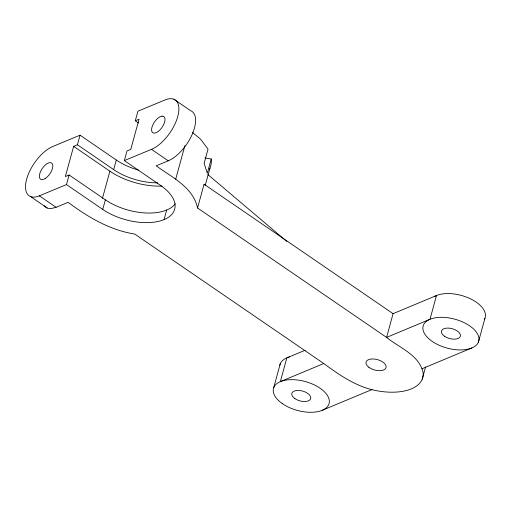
<?xml version="1.0" encoding="UTF-8"?>
<svg xmlns="http://www.w3.org/2000/svg" width="511" height="511" viewBox="0 0 511 511"><rect width="100%" height="100%" fill="white"/><g stroke="black" fill="none" stroke-linecap="round" stroke-linejoin="round"><path stroke-width="0.77" d="M173.893 99.23L190.622 110.695A29.951 14.206 -55.6 0 1 192.047 134.725A29.951 14.206 -55.6 0 1 168.234 160.812L156.174 165.807C171.805 177.266 193.196 187.147 197.546 208.009L386.597 337.413L430.013 319.279A28.814 14.972 15.3 0 1 469.628 325.833A28.814 14.972 15.3 0 1 471.87 347.953A28.814 14.972 15.3 0 1 432.236 341.412A28.814 14.972 15.3 0 1 430.013 319.279L436.49 295.537L393.074 313.671L386.597 337.413C399.302 347.767 419.205 354.826 423.134 372.64A48.411 25.09 15.4 0 1 378.708 391.062C357.936 387.836 340.332 375.713 323.757 363.519L134.725 234.051C109.871 230.161 87.975 217.149 68.129 202.318L56.089 207.306L51.279 208.558A29.951 14.251 -55.5 0 1 44.297 205.761M175.707 179.163L184.88 145.731M273.775 387.459L280.271 363.711M478.405 342.146L484.901 318.398M138.615 170.163A44.585 23.11 15.4 0 1 116.316 160.02L80.061 135.185L77.423 144.785L73.648 146.357L65.351 176.55L69.126 174.986L105.381 199.814A44.585 23.11 15.4 0 0 175.305 203.729M80.061 135.185L52.914 146.446A29.951 14.251 -55.5 0 0 26.642 179.163A29.951 14.251 -55.5 0 0 39.341 195.841L66.487 184.586L69.126 174.986M102.436 198.364L109.903 171.185L73.648 146.357M166.701 210.008L164.063 219.609A44.585 23.11 15.4 0 1 102.743 209.414L105.381 199.814M157.829 182.849A44.585 23.11 15.4 0 1 113.678 169.62L116.316 160.02M164.063 219.609A44.585 23.11 15.4 0 0 160.601 185.429L124.339 160.595L126.977 150.994L130.759 149.429L139.056 119.235L135.281 120.8L138.513 123.017M135.281 120.8L137.919 111.2L165.079 99.945A29.951 14.206 -55.6 0 1 177.732 116.591A29.951 14.206 -55.6 0 1 151.505 149.34L124.339 160.595M197.546 208.009L204.081 184.241L393.074 313.671M205 157.956L211.247 158.998L207.325 173.255L204.113 163.36L208.034 149.103L200.542 139.133L192.232 132.24M205.198 185.487L209.964 168.145M422.214 379.168L425.586 366.904M305.214 350.214L286.824 357.892L280.341 381.634L323.757 363.519M322.211 410.314L372.129 389.491M421.958 368.782L471.877 347.959M77.423 144.785L113.678 169.62M66.487 184.586L102.743 209.414M39.341 195.841L56.089 207.306M151.505 149.34L168.234 160.812M30.507 196.537L47.255 208.022M207.843 174.526L286.812 241.454M204.081 184.241L204.202 184.631M161.961 186.093A50.41 26.125 15.4 0 1 109.903 171.185M211.247 158.998A67.874 35.176 15.4 0 1 209.369 169.435M279.824 365.212A28.814 14.972 15.3 0 1 289.443 356.997M434.529 296.501A28.814 14.972 15.3 0 1 469.756 298.488A28.814 14.972 15.3 0 1 484.3 319.573M162.083 116.15L160.511 116.559A9.798 4.644 -55.6 0 0 151.595 130.439A9.798 4.644 -55.6 0 0 161.738 127.814A9.798 4.644 -55.6 0 0 162.083 116.15M45.351 178.416A9.798 4.644 -55.6 0 0 52.275 163.699A9.798 4.644 -55.6 0 0 40.688 171.255A9.798 4.644 -55.6 0 0 45.351 178.416M368.846 367.268A10.373 5.378 15.4 0 0 385.792 368.214A10.373 5.378 15.4 0 0 373.528 358.978A10.373 5.378 15.4 0 0 368.846 367.268M282.57 403.767A28.814 14.972 15.3 0 0 328.758 404.495A28.814 14.972 15.3 0 0 292.503 379.66A28.814 14.972 15.3 0 0 282.57 403.767M294.898 398.631A9.798 5.091 15.3 0 0 310.599 398.88A9.798 5.091 15.3 0 0 298.271 390.436A9.798 5.091 15.3 0 0 294.898 398.631M444.564 336.276A9.798 5.091 15.3 0 0 460.264 336.525A9.798 5.091 15.3 0 0 447.943 328.081A9.798 5.091 15.3 0 0 444.564 336.276"/></g></svg>
